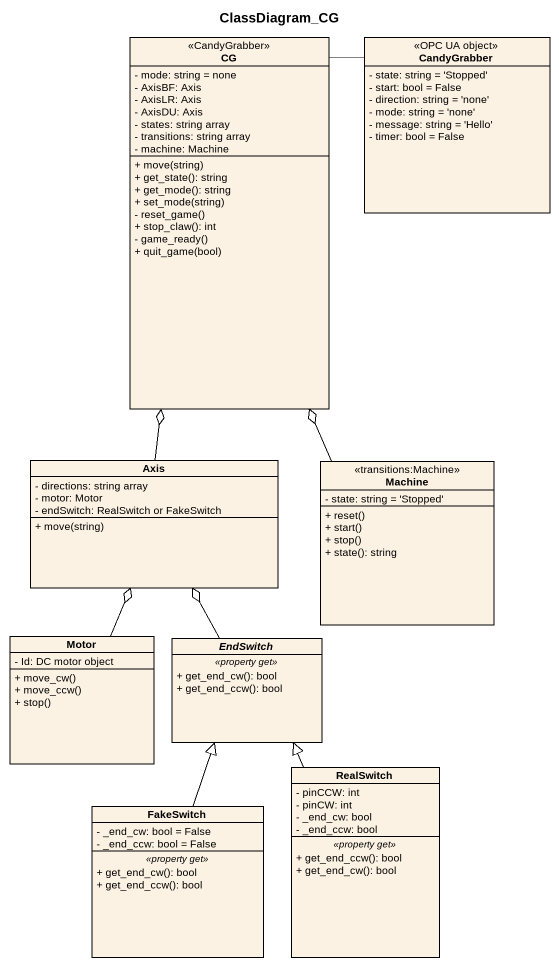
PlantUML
@startuml
title ClassDiagram_CG
hide circle
hide empty members
skinparam classAttributeIconSize 0
class CG <<CandyGrabber>> {
  - mode: string = none
  - AxisBF: Axis
  - AxisLR: Axis
  - AxisDU: Axis
  - states: string array
  - transitions: string array
  - machine: Machine
  + move(string)
  + get_state(): string
  + get_mode(): string
  + set_mode(string)
  - reset_game()
  + stop_claw(): int
  - game_ready()
  + quit_game(bool)
}
class CandyGrabber <<OPC UA object>> {
  - state: string = 'Stopped'
  - start: bool = False
  - direction: string = 'none'
  - mode: string = 'none'
  - message: string = 'Hello'
  - timer: bool = False
}
class Axis {
  - directions: string array
  - motor: Motor
  - endSwitch: RealSwitch or FakeSwitch
  + move(string)
}
class Machine <<transitions:Machine>> {
  - state: string = 'Stopped'
  + reset()
  + start()
  + stop()
  + state(): string
}
class Motor {
  - Id: DC motor object
  + move_cw()
  + move_ccw()
  + stop()
}
abstract class EndSwitch {
  .. <<property get>> ..
  + get_end_cw(): bool
  + get_end_ccw(): bool
}
class FakeSwitch {
  - _end_cw: bool = False
  - _end_ccw: bool = False
  .. <<property get>> ..
  + get_end_cw(): bool
  + get_end_ccw(): bool
}
class RealSwitch {
  - pinCCW: int
  - pinCW: int
  - _end_cw: bool
  - _end_ccw: bool
  .. <<property get>> ..
  + get_end_ccw(): bool
  + get_end_cw(): bool
}
CG -right- CandyGrabber
Axis -up-o CG
Machine -up-o CG
Motor -up-o Axis
EndSwitch -up-o Axis
FakeSwitch -up-|> EndSwitch
RealSwitch -up-|> EndSwitch
@enduml
